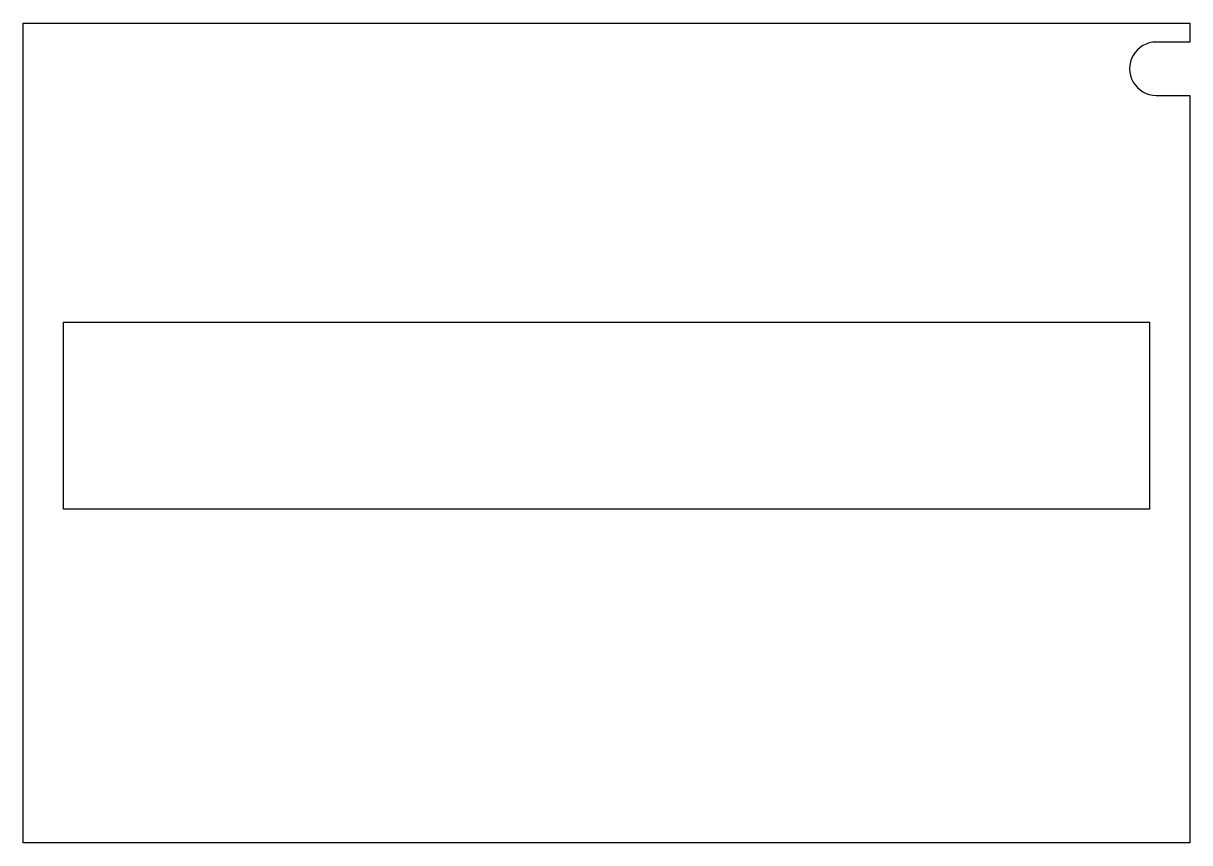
# Model space of a CAD drawing. Header units: millimetres. Extents: x -218 to 218, y -154 to 154.
import ezdxf

# ---------------------------------------------------------------- set-up
doc = ezdxf.new("R2010")
doc.units = ezdxf.units.MM
doc.layers.add('Pad', color=7, linetype='CONTINUOUS')

msp = doc.modelspace()

# ---------------------------------------------------------------- linework, layer by layer
at = {"layer": 'Pad'}
for p, q in [((-218.5, 153.5), (-218.5, 153.5, 4)), ((-218.5, 153.5), (218.5, 153.5)), ((-218.5, 153.5, 4), (218.5, 153.5, 4)), ((-218.5, 153.5), (-218.5, 153.5, 4)), ((-218.5, -153.5), (-218.5, 153.5)), ((-218.5, -153.5, 4), (-218.5, 153.5, 4)), ((-218.5, 153.5), (218.5, 153.5)), ((-218.5, -153.5), (-218.5, 153.5)), ((-218.5, 153.5, 4), (218.5, 153.5, 4)), ((-218.5, -153.5, 4), (-218.5, 153.5, 4)), ((218.5, 153.5), (218.5, 153.5, 4)), ((218.5, 153.5), (218.5, 153.5, 4)), ((218.5, 153.5), (218.5, 146.5)), ((218.5, 153.5, 4), (218.5, 146.5, 4)), ((218.5, 153.5), (218.5, 146.5)), ((218.5, 153.5, 4), (218.5, 146.5, 4)), ((205.988, 146.5), (205.988, 146.5, 4)), ((218.5, 146.5), (205.988, 146.5)), ((218.5, 146.5, 4), (205.988, 146.5, 4)), ((205.988, 146.5), (205.988, 146.5, 4)), ((218.5, 146.5), (205.988, 146.5)), ((218.5, 146.5, 4), (205.988, 146.5, 4)), ((218.5, 146.5), (218.5, 146.5, 4)), ((218.5, 146.5), (218.5, 146.5, 4)), ((205.988, 126.5), (205.988, 126.5, 4)), ((205.988, 126.5), (205.988, 126.5, 4)), ((205.988, 126.5), (218.5, 126.5)), ((205.988, 126.5, 4), (218.5, 126.5, 4)), ((205.988, 126.5), (218.5, 126.5)), ((205.988, 126.5, 4), (218.5, 126.5, 4)), ((218.5, 126.5), (218.5, 126.5, 4)), ((218.5, 126.5), (218.5, 126.5, 4)), ((218.5, 126.5), (218.5, -153.5)), ((218.5, 126.5, 4), (218.5, -153.5, 4)), ((218.5, 126.5), (218.5, -153.5)), ((218.5, 126.5, 4), (218.5, -153.5, 4)), ((-203.5, 41.5), (-203.5, 41.5, 4)), ((-203.5, 41.5), (203.5, 41.5)), ((-203.5, 41.5, 4), (203.5, 41.5, 4)), ((-203.5, 41.5), (-203.5, 41.5, 4)), ((-203.5, -28.5), (-203.5, 41.5)), ((-203.5, -28.5, 4), (-203.5, 41.5, 4)), ((-203.5, 41.5), (203.5, 41.5)), ((-203.5, -28.5), (-203.5, 41.5)), ((-203.5, 41.5, 4), (203.5, 41.5, 4)), ((-203.5, -28.5, 4), (-203.5, 41.5, 4)), ((203.5, 41.5), (203.5, 41.5, 4)), ((203.5, 41.5), (203.5, 41.5, 4)), ((203.5, 41.5), (203.5, -28.5)), ((203.5, 41.5, 4), (203.5, -28.5, 4)), ((203.5, 41.5), (203.5, -28.5)), ((203.5, 41.5, 4), (203.5, -28.5, 4)), ((-203.5, -28.5), (-203.5, -28.5, 4)), ((203.5, -28.5), (-203.5, -28.5)), ((203.5, -28.5, 4), (-203.5, -28.5, 4)), ((-203.5, -28.5), (-203.5, -28.5, 4)), ((203.5, -28.5), (-203.5, -28.5)), ((203.5, -28.5, 4), (-203.5, -28.5, 4)), ((203.5, -28.5), (203.5, -28.5, 4)), ((203.5, -28.5), (203.5, -28.5, 4)), ((-218.5, -153.5), (-218.5, -153.5, 4)), ((218.5, -153.5), (-218.5, -153.5)), ((218.5, -153.5, 4), (-218.5, -153.5, 4)), ((-218.5, -153.5), (-218.5, -153.5, 4)), ((218.5, -153.5), (-218.5, -153.5)), ((218.5, -153.5, 4), (-218.5, -153.5, 4)), ((218.5, -153.5), (218.5, -153.5, 4)), ((218.5, -153.5), (218.5, -153.5, 4))]:
    msp.add_line(p, q, dxfattribs=at)
for centre in [(205.988, 136.5), (205.988, 136.5, 4), (205.988, 136.5), (205.988, 136.5, 4)]:
    msp.add_arc(centre, 10, 89.9989, -90, dxfattribs=at)

doc.saveas('drawing.dxf')
